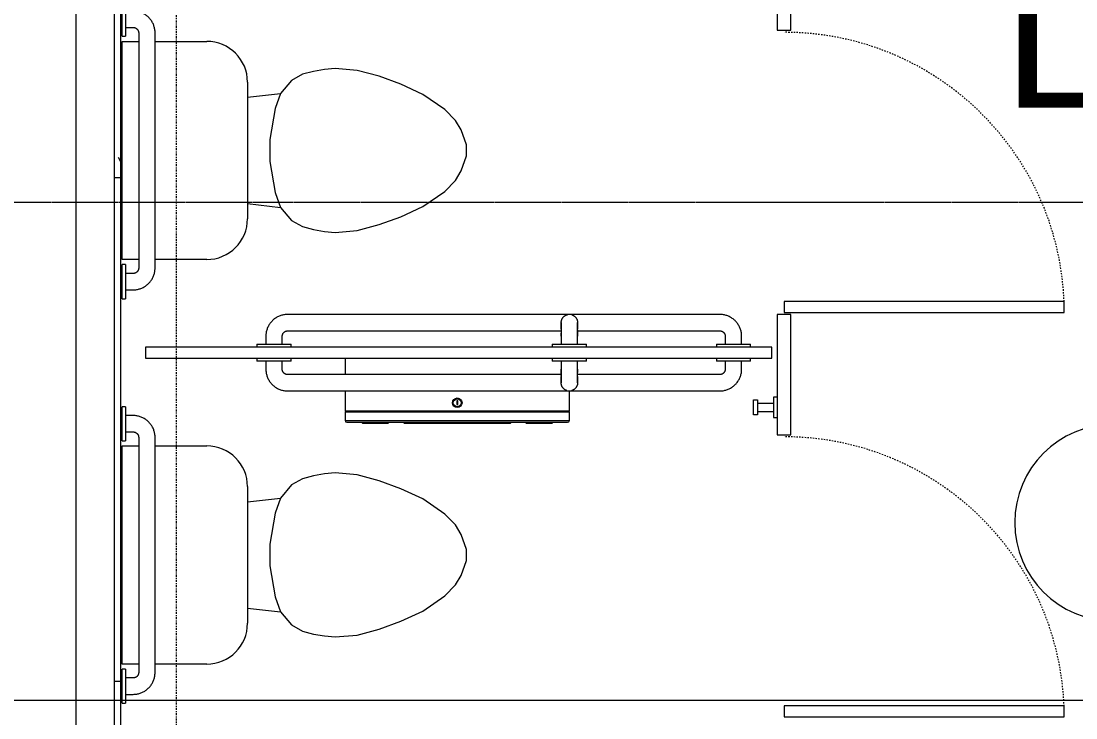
# Model space of a CAD drawing. Header units: inches. Extents: x 23906 to 26716, y -23130 to -20467.
# Drawn here: x 25512.9 to 25609.3, y -22590.2 to -22526.5 of the extents above; entities that cross this region are included whole.
import ezdxf

# ---------------------------------------------------------------- set-up
doc = ezdxf.new("R2010")
doc.units = ezdxf.units.IN
doc.header["$MEASUREMENT"] = 0
for name, pattern in [('Dash', [0.25, 0.125, -0.125]), ('Dash Dot 3_16_', [0.3125, 0.1875, -0.0625, 0, -0.0625]), ('Dash_2_', [0.25, 0.125, -0.125]), ('Grid Line 1_2_', [0.875, 0.5, -0.125, 0.125, -0.125])]:
    doc.linetypes.add(name, pattern=pattern)
for name, color, linetype, lineweight in [('A-ANNO-SYMB', 150, 'Continuous', 9), ('A-AREA-IDEN', 2, 'Continuous', 9), ('A-GENM', 13, 'Continuous', 20), ('A-WALL', 113, 'Continuous', 20), ('A-WALL-IDEN', 211, 'Continuous', 9), ('A-WALL-PATT', 111, 'Continuous', 50), ('G-ANNO-SYMB', 111, 'Continuous', 9), ('I-WALL', 2, 'Continuous', 20), ('P-SANR-FIXT', 6, 'Continuous', 20), ('Q-SPCQ', 91, 'Continuous', 20), ('Q-SPCQ-HDLN', 91, 'Dash_2_', 9), ('S-GRID', 1, 'Continuous', 9)]:
    doc.layers.add(name, color=color, linetype=linetype, lineweight=lineweight)
doc.styles.add('Century Gothic_B', font='GOTHICB.TTF', dxfattribs={"height": 8.616719})

# ---------------------------------------------------------------- blocks, each defined once
blk = doc.blocks.new('Toilet-Domestic-3D - Toilet-Domestic-3D-V17-Enlarged First Floor Plan _East_')
at = {"layer": 'P-SANR-FIXT', "color": 43, "lineweight": 13}
for p, q in [((-9.976, 19.476), (9.976, 19.476)), ((-9.976, 17.976), (-9.976, 19.476)), ((9.976, 19.476), (9.976, 17.975)), ((-9.976, 11.75), (-9.976, 16.476)), ((9.976, 16.477), (9.976, 11.75)), ((6.25, 8.024), (-6.25, 8.024)), ((-4.862, 8.024), (-5.209, 5)), ((4.862, 8.024), (5.209, 5)), ((-1, 6), (-3.836, 5.5)), ((1, 6), (-1, 6)), ((3.836, 5.5), (1, 6)), ((-5.209, 5), (-6.401, 4)), ((-3.836, 5.5), (-5.209, 5)), ((5.209, 5), (3.836, 5.5)), ((6.401, 4), (5.209, 5)), ((-6.401, 4), (-6.968, 3)), ((6.968, 3), (6.401, 4)), ((-6.968, 3), (-7.236, 2)), ((7.236, 2), (6.968, 3)), ((-7.236, 2), (-7.413, 0.996)), ((7.413, 0.996), (7.236, 2)), ((-7.413, 0.996), (-7.5, 0)), ((7.5, 0), (7.413, 0.996)), ((-7.5, 0), (-7.326, -1.992)), ((7.326, -1.992), (7.5, 0)), ((-7.326, -1.992), (-6.788, -4)), ((6.788, -4), (7.326, -1.992)), ((-6.788, -4), (-6.06, -6)), ((6.06, -6), (6.788, -4)), ((-6.06, -6), (-5.127, -8)), ((5.127, -8), (6.06, -6)), ((-5.127, -8), (-3.74, -10)), ((3.74, -10), (5.127, -8)), ((-3.74, -10), (-2.74, -11)), ((2.74, -11), (3.74, -10)), ((-2.74, -11), (-1.874, -11.5)), ((-1.874, -11.5), (-0.5, -12)), ((0.5, -12), (1.874, -11.5)), ((1.874, -11.5), (2.74, -11)), ((-0.5, -12), (0.5, -12))]:
    blk.add_line(p, q, dxfattribs=at)
for centre, start, end in [((-6.25, 11.75), 180, 270), ((6.25, 11.75), 270, 360)]:
    blk.add_arc(centre, 3.726, start, end, dxfattribs=at)
blk = doc.blocks.new('Partition-Floor_Braced-Bradley_Corp-St_Stl-ADA-N_Stalls - ADA _optional_ _ n Standard Stalls-320692-Enlarged First Floor Plan _East_')
at = {"layer": 'Q-SPCQ', "color": 43, "lineweight": 13}
for p, q in [((142.5, -0.875), (141.5, -0.875)), ((141.5, -0.875), (141.5, -58.125)), ((142.5, -58.125), (142.5, -0.875)), ((134.5, -58.625), (134.5, -59.875)), ((145.5, -58.625), (134.5, -58.625)), ((141.5, -58.125), (142.5, -58.125)), ((145.5, -59.875), (145.5, -58.625)), ((180, -58.625), (171.5, -58.625)), ((171.5, -58.625), (171.5, -59.875)), ((109.688, -59.25), (108.688, -59.25)), ((108.688, -59.25), (108.688, -84.874)), ((109.688, -84.874), (109.688, -59.25)), ((146.688, -59.25), (145.688, -59.25)), ((145.688, -59.25), (145.688, -84.874)), ((146.688, -84.874), (146.688, -59.25)), ((134.5, -59.875), (145.5, -59.875)), ((171.5, -59.875), (180, -59.875)), ((108.688, -84.874), (109.688, -84.874)), ((145.688, -84.874), (146.688, -84.874))]:
    blk.add_line(p, q, dxfattribs=at)
at = {"layer": 'Q-SPCQ-HDLN', "color": 43, "linetype": 'Dash', "lineweight": 13}
for centre in [(108.688, -59.25), (145.688, -59.25)]:
    blk.add_arc(centre, 25.624, 272.20423, 360, dxfattribs=at)
blk = doc.blocks.new('817_Grab_Bars - 8170-001420-V28-Enlarged First Floor Plan _East_')
at = {"layer": 'Q-SPCQ', "color": 43, "lineweight": 13}
for p, q in [((25534.453, -22557.303), (25534.453, -22557.584)), ((25536.015, -22557.584), (25534.453, -22557.584)), ((25535.265, -22557.584), (25535.265, -22558.303)), ((25537.578, -22557.584), (25536.015, -22557.584)), ((25536.765, -22558.303), (25536.765, -22557.584)), ((25537.578, -22557.584), (25537.578, -22557.303)), ((25576.453, -22557.303), (25576.453, -22557.584)), ((25578.015, -22557.584), (25576.453, -22557.584)), ((25577.265, -22557.584), (25577.265, -22558.303)), ((25579.578, -22557.584), (25578.015, -22557.584)), ((25578.765, -22558.303), (25578.765, -22557.584)), ((25579.578, -22557.584), (25579.578, -22557.303)), ((25562.27, -22558.803), (25537.265, -22558.803)), ((25576.765, -22558.803), (25563.764, -22558.803)), ((25537.265, -22560.303), (25576.765, -22560.303))]:
    blk.add_line(p, q, dxfattribs=at)
at = {"layer": 'Q-SPCQ', "color": 43, "lineweight": 13, "flags": 128}
for points in [[(25535.265, -22558.303), (25535.267, -22558.383), (25535.272, -22558.463), (25535.28, -22558.542), (25535.291, -22558.621), (25535.305, -22558.7), (25535.323, -22558.778), (25535.343, -22558.856), (25535.367, -22558.932), (25535.393, -22559.007), (25535.423, -22559.082), (25535.456, -22559.155), (25535.491, -22559.226), (25535.53, -22559.297), (25535.571, -22559.365), (25535.615, -22559.432), (25535.661, -22559.497), (25535.71, -22559.56), (25535.762, -22559.622), (25535.816, -22559.681), (25535.872, -22559.738), (25535.93, -22559.792), (25535.991, -22559.844), (25536.054, -22559.894), (25536.118, -22559.941), (25536.185, -22559.986), (25536.253, -22560.028), (25536.323, -22560.067), (25536.394, -22560.103), (25536.467, -22560.136), (25536.541, -22560.167), (25536.616, -22560.194), (25536.692, -22560.219), (25536.769, -22560.24), (25536.847, -22560.259), (25536.925, -22560.274), (25537.004, -22560.286), (25537.084, -22560.295), (25537.164, -22560.3), (25537.244, -22560.303), (25537.265, -22560.303)], [(25537.265, -22558.803), (25537.245, -22558.802), (25537.225, -22558.801), (25537.205, -22558.799), (25537.186, -22558.796), (25537.166, -22558.793), (25537.146, -22558.788), (25537.127, -22558.783), (25537.108, -22558.777), (25537.089, -22558.771), (25537.071, -22558.763), (25537.052, -22558.755), (25537.034, -22558.746), (25537.017, -22558.737), (25537, -22558.726), (25536.983, -22558.715), (25536.967, -22558.704), (25536.951, -22558.692), (25536.936, -22558.679), (25536.921, -22558.665), (25536.907, -22558.651), (25536.893, -22558.637), (25536.88, -22558.621), (25536.867, -22558.606), (25536.856, -22558.59), (25536.844, -22558.573), (25536.834, -22558.556), (25536.824, -22558.538), (25536.815, -22558.521), (25536.807, -22558.502), (25536.799, -22558.484), (25536.792, -22558.465), (25536.786, -22558.446), (25536.781, -22558.427), (25536.776, -22558.407), (25536.773, -22558.388), (25536.769, -22558.368), (25536.767, -22558.348), (25536.766, -22558.328), (25536.765, -22558.308), (25536.765, -22558.303)], [(25576.765, -22560.303), (25576.845, -22560.301), (25576.925, -22560.296), (25577.005, -22560.288), (25577.084, -22560.277), (25577.163, -22560.263), (25577.241, -22560.245), (25577.318, -22560.225), (25577.394, -22560.201), (25577.47, -22560.175), (25577.544, -22560.145), (25577.617, -22560.112), (25577.689, -22560.077), (25577.759, -22560.038), (25577.828, -22559.997), (25577.895, -22559.953), (25577.96, -22559.907), (25578.023, -22559.858), (25578.084, -22559.806), (25578.143, -22559.752), (25578.2, -22559.696), (25578.255, -22559.638), (25578.307, -22559.577), (25578.356, -22559.514), (25578.404, -22559.45), (25578.448, -22559.383), (25578.49, -22559.315), (25578.529, -22559.245), (25578.565, -22559.174), (25578.599, -22559.101), (25578.629, -22559.028), (25578.657, -22558.952), (25578.681, -22558.876), (25578.703, -22558.799), (25578.721, -22558.721), (25578.736, -22558.643), (25578.748, -22558.564), (25578.757, -22558.484), (25578.763, -22558.404), (25578.765, -22558.324), (25578.765, -22558.303)], [(25577.265, -22558.303), (25577.265, -22558.323), (25577.264, -22558.343), (25577.262, -22558.363), (25577.259, -22558.382), (25577.255, -22558.402), (25577.251, -22558.422), (25577.246, -22558.441), (25577.24, -22558.46), (25577.233, -22558.479), (25577.226, -22558.498), (25577.218, -22558.516), (25577.209, -22558.534), (25577.199, -22558.551), (25577.189, -22558.568), (25577.178, -22558.585), (25577.166, -22558.601), (25577.154, -22558.617), (25577.141, -22558.633), (25577.128, -22558.647), (25577.114, -22558.661), (25577.099, -22558.675), (25577.084, -22558.688), (25577.068, -22558.701), (25577.052, -22558.712), (25577.035, -22558.724), (25577.018, -22558.734), (25577.001, -22558.744), (25576.983, -22558.753), (25576.965, -22558.761), (25576.946, -22558.769), (25576.928, -22558.776), (25576.909, -22558.782), (25576.889, -22558.787), (25576.87, -22558.792), (25576.85, -22558.796), (25576.83, -22558.799), (25576.811, -22558.801), (25576.791, -22558.802), (25576.771, -22558.803), (25576.765, -22558.803)]]:
    blk.add_lwpolyline(points, dxfattribs=at)
blk = doc.blocks.new('817_Grab_Bars - 8170-001420-V29-Enlarged First Floor Plan _East_')
at = {"layer": 'Q-SPCQ', "color": 43, "lineweight": 13}
for p, q in [((25576.765, -22553.303), (25537.265, -22553.303)), ((25535.265, -22555.303), (25535.265, -22556.022)), ((25536.765, -22556.022), (25536.765, -22555.303)), ((25537.265, -22554.803), (25562.266, -22554.803)), ((25563.76, -22554.803), (25576.765, -22554.803)), ((25577.265, -22555.303), (25577.265, -22556.022)), ((25578.765, -22556.022), (25578.765, -22555.303)), ((25534.453, -22556.022), (25534.453, -22556.303)), ((25534.453, -22556.022), (25536.015, -22556.022)), ((25536.015, -22556.022), (25537.578, -22556.022)), ((25537.578, -22556.303), (25537.578, -22556.022)), ((25576.453, -22556.022), (25576.453, -22556.303)), ((25576.453, -22556.022), (25578.015, -22556.022)), ((25578.015, -22556.022), (25579.578, -22556.022)), ((25579.578, -22556.303), (25579.578, -22556.022))]:
    blk.add_line(p, q, dxfattribs=at)
at = {"layer": 'Q-SPCQ', "color": 43, "lineweight": 13, "flags": 128}
for points in [[(25537.265, -22553.303), (25537.185, -22553.304), (25537.105, -22553.309), (25537.026, -22553.317), (25536.947, -22553.328), (25536.868, -22553.343), (25536.79, -22553.36), (25536.713, -22553.381), (25536.636, -22553.404), (25536.561, -22553.431), (25536.486, -22553.461), (25536.413, -22553.493), (25536.342, -22553.529), (25536.271, -22553.567), (25536.203, -22553.608), (25536.136, -22553.652), (25536.071, -22553.699), (25536.008, -22553.748), (25535.946, -22553.799), (25535.887, -22553.853), (25535.831, -22553.909), (25535.776, -22553.968), (25535.724, -22554.029), (25535.674, -22554.091), (25535.627, -22554.156), (25535.582, -22554.222), (25535.54, -22554.29), (25535.501, -22554.36), (25535.465, -22554.431), (25535.432, -22554.504), (25535.401, -22554.578), (25535.374, -22554.653), (25535.349, -22554.729), (25535.328, -22554.806), (25535.309, -22554.884), (25535.294, -22554.963), (25535.282, -22555.042), (25535.273, -22555.121), (25535.268, -22555.201), (25535.265, -22555.281), (25535.265, -22555.303)], [(25578.765, -22555.303), (25578.764, -22555.223), (25578.759, -22555.143), (25578.751, -22555.063), (25578.74, -22554.984), (25578.725, -22554.905), (25578.708, -22554.827), (25578.687, -22554.75), (25578.664, -22554.674), (25578.637, -22554.598), (25578.607, -22554.524), (25578.575, -22554.451), (25578.539, -22554.379), (25578.501, -22554.309), (25578.46, -22554.24), (25578.416, -22554.174), (25578.369, -22554.108), (25578.32, -22554.045), (25578.269, -22553.984), (25578.215, -22553.925), (25578.159, -22553.868), (25578.1, -22553.814), (25578.04, -22553.761), (25577.977, -22553.712), (25577.912, -22553.664), (25577.846, -22553.62), (25577.778, -22553.578), (25577.708, -22553.539), (25577.637, -22553.503), (25577.564, -22553.469), (25577.49, -22553.439), (25577.415, -22553.411), (25577.339, -22553.387), (25577.262, -22553.365), (25577.184, -22553.347), (25577.105, -22553.332), (25577.026, -22553.32), (25576.947, -22553.311), (25576.867, -22553.305), (25576.787, -22553.303), (25576.765, -22553.303)], [(25536.765, -22555.303), (25536.766, -22555.283), (25536.767, -22555.263), (25536.769, -22555.243), (25536.772, -22555.223), (25536.775, -22555.203), (25536.78, -22555.184), (25536.785, -22555.165), (25536.791, -22555.146), (25536.797, -22555.127), (25536.805, -22555.108), (25536.813, -22555.09), (25536.822, -22555.072), (25536.831, -22555.054), (25536.842, -22555.037), (25536.853, -22555.02), (25536.864, -22555.004), (25536.876, -22554.988), (25536.889, -22554.973), (25536.903, -22554.958), (25536.917, -22554.944), (25536.931, -22554.93), (25536.947, -22554.917), (25536.962, -22554.905), (25536.978, -22554.893), (25536.995, -22554.882), (25537.012, -22554.872), (25537.03, -22554.862), (25537.047, -22554.853), (25537.066, -22554.844), (25537.084, -22554.837), (25537.103, -22554.83), (25537.122, -22554.824), (25537.141, -22554.818), (25537.161, -22554.814), (25537.18, -22554.81), (25537.2, -22554.807), (25537.22, -22554.805), (25537.24, -22554.803), (25537.26, -22554.803), (25537.265, -22554.803)], [(25576.765, -22554.803), (25576.785, -22554.803), (25576.805, -22554.804), (25576.825, -22554.806), (25576.845, -22554.809), (25576.865, -22554.813), (25576.884, -22554.817), (25576.903, -22554.822), (25576.923, -22554.828), (25576.941, -22554.835), (25576.96, -22554.842), (25576.978, -22554.85), (25576.996, -22554.859), (25577.014, -22554.869), (25577.031, -22554.879), (25577.048, -22554.89), (25577.064, -22554.902), (25577.08, -22554.914), (25577.095, -22554.927), (25577.11, -22554.94), (25577.124, -22554.954), (25577.138, -22554.969), (25577.151, -22554.984), (25577.163, -22555), (25577.175, -22555.016), (25577.186, -22555.033), (25577.196, -22555.05), (25577.206, -22555.067), (25577.215, -22555.085), (25577.224, -22555.103), (25577.231, -22555.122), (25577.238, -22555.14), (25577.244, -22555.159), (25577.25, -22555.179), (25577.254, -22555.198), (25577.258, -22555.218), (25577.261, -22555.238), (25577.263, -22555.257), (25577.265, -22555.277), (25577.265, -22555.297), (25577.265, -22555.303)]]:
    blk.add_lwpolyline(points, dxfattribs=at)
blk = doc.blocks.new('Dispenser-Toilet_Tissue-Frost_Products_LTD_-Jumbo-169 - Steel-Brushed-Stainless_Steel-V32-Enlarged First Floor Plan _East_')
at = {"layer": 'Q-SPCQ', "color": 43, "lineweight": 13}
for p, q in [((25542.517, -22557.303), (25542.517, -22558.806)), ((25542.517, -22560.303), (25542.517, -22562.143)), ((25563.014, -22562.143), (25563.014, -22560.303)), ((25552.724, -22561.205), (25552.724, -22561.542)), ((25552.805, -22561.205), (25552.724, -22561.205)), ((25552.805, -22561.542), (25552.805, -22561.205)), ((25563.014, -22562.143), (25542.517, -22562.143)), ((25542.574, -22562.234), (25542.517, -22562.234)), ((25542.517, -22562.234), (25542.517, -22563.003)), ((25562.954, -22562.234), (25542.573, -22562.234)), ((25542.574, -22562.203), (25562.954, -22562.203)), ((25542.574, -22562.203), (25542.574, -22562.234)), ((25552.724, -22561.542), (25552.805, -22561.542)), ((25562.954, -22562.234), (25562.954, -22562.203)), ((25563.014, -22562.234), (25562.954, -22562.234)), ((25563.014, -22563.003), (25563.014, -22562.234)), ((25542.517, -22563.003), (25563.014, -22563.003)), ((25542.674, -22563.163), (25544.026, -22563.163)), ((25544.026, -22563.163), (25561.502, -22563.163)), ((25544.187, -22563.263), (25546.358, -22563.263)), ((25546.519, -22563.163), (25547.826, -22563.163)), ((25548.011, -22563.263), (25557.517, -22563.263)), ((25557.701, -22563.163), (25559.008, -22563.163)), ((25559.17, -22563.263), (25561.34, -22563.263)), ((25561.502, -22563.163), (25562.854, -22563.163))]:
    blk.add_line(p, q, dxfattribs=at)
for radius in [0.438, 0.358]:
    blk.add_circle((25552.764, -22561.384), radius, dxfattribs=at)
for centre, radius, start, end in [((25542.577, -22562.143), 0.0601, 180, 267.31847), ((25562.954, -22562.143), 0.06, 270, 0), ((25542.677, -22563.003), 0.16, 180, 269.00189), ((25544.187, -22563.083), 0.18, 206.3878, 270), ((25545.74, -22563.147), 0.118, 187.64311, 259.1884), ((25545.738, -22563.112), 0.151, 272.67904, 340.36528), ((25545.769, -22563.083), 0.18, 270, 333.60843), ((25545.76, -22563.112), 0.151, 273.16673, 340.37261), ((25546.341, -22563.145), 0.119, 188.48049, 259.95986), ((25546.34, -22563.112), 0.151, 272.67904, 340.36593), ((25546.348, -22563.112), 0.151, 272.67904, 340.36593), ((25546.358, -22563.083), 0.18, 270, 333.6122), ((25548.011, -22563.043), 0.22, 213.05573, 270), ((25557.517, -22563.043), 0.22, 270, 326.94427), ((25559.17, -22563.083), 0.18, 206.3878, 270), ((25559.18, -22563.112), 0.151, 199.63407, 267.32096), ((25559.188, -22563.112), 0.151, 199.63407, 267.32096), ((25559.187, -22563.145), 0.119, 280.04014, 351.51951), ((25559.759, -22563.083), 0.18, 206.3878, 270), ((25559.767, -22563.112), 0.151, 199.63407, 266.83311), ((25559.79, -22563.112), 0.151, 199.63407, 267.32096), ((25559.788, -22563.147), 0.118, 280.8116, 352.35689), ((25561.34, -22563.083), 0.18, 270, 333.6122), ((25562.854, -22563.003), 0.16, 270, 0)]:
    blk.add_arc(centre, radius, start, end, dxfattribs=at)
blk = doc.blocks.new('817_Grab_Bars - 8170-001240-V36-Enlarged First Floor Plan _East_')
at = {"layer": 'Q-SPCQ', "color": 43, "lineweight": 13}
for p, q in [((25522.421, -22561.74), (25522.14, -22561.74)), ((25522.14, -22563.303), (25522.14, -22561.74)), ((25522.421, -22561.74), (25522.421, -22563.303)), ((25522.14, -22564.865), (25522.14, -22563.303)), ((25523.14, -22562.553), (25522.421, -22562.553)), ((25522.421, -22563.303), (25522.421, -22564.865)), ((25522.421, -22564.053), (25523.14, -22564.053)), ((25522.14, -22564.865), (25522.421, -22564.865)), ((25523.64, -22564.553), (25523.64, -22586.053)), ((25525.14, -22586.053), (25525.14, -22564.553)), ((25522.421, -22585.74), (25522.14, -22585.74)), ((25522.14, -22587.303), (25522.14, -22585.74)), ((25522.421, -22585.74), (25522.421, -22587.303)), ((25522.14, -22588.865), (25522.14, -22587.303)), ((25523.14, -22586.553), (25522.421, -22586.553)), ((25522.421, -22587.303), (25522.421, -22588.865)), ((25522.421, -22588.053), (25523.14, -22588.053)), ((25522.14, -22588.865), (25522.421, -22588.865))]:
    blk.add_line(p, q, dxfattribs=at)
at = {"layer": 'Q-SPCQ', "color": 43, "lineweight": 13, "flags": 128}
for points in [[(25525.14, -22564.553), (25525.139, -22564.473), (25525.134, -22564.393), (25525.126, -22564.313), (25525.115, -22564.234), (25525.1, -22564.155), (25525.083, -22564.077), (25525.062, -22564), (25525.039, -22563.924), (25525.012, -22563.848), (25524.982, -22563.774), (25524.95, -22563.701), (25524.914, -22563.629), (25524.876, -22563.559), (25524.835, -22563.49), (25524.791, -22563.424), (25524.744, -22563.358), (25524.695, -22563.295), (25524.644, -22563.234), (25524.59, -22563.175), (25524.534, -22563.118), (25524.475, -22563.064), (25524.415, -22563.011), (25524.352, -22562.962), (25524.287, -22562.914), (25524.221, -22562.87), (25524.153, -22562.828), (25524.083, -22562.789), (25524.012, -22562.753), (25523.939, -22562.719), (25523.865, -22562.689), (25523.79, -22562.661), (25523.714, -22562.637), (25523.637, -22562.615), (25523.559, -22562.597), (25523.48, -22562.582), (25523.401, -22562.57), (25523.322, -22562.561), (25523.242, -22562.555), (25523.162, -22562.553), (25523.14, -22562.553)], [(25523.14, -22564.053), (25523.16, -22564.053), (25523.18, -22564.054), (25523.2, -22564.056), (25523.22, -22564.059), (25523.24, -22564.063), (25523.259, -22564.067), (25523.278, -22564.072), (25523.298, -22564.078), (25523.316, -22564.085), (25523.335, -22564.092), (25523.353, -22564.1), (25523.371, -22564.109), (25523.389, -22564.119), (25523.406, -22564.129), (25523.423, -22564.14), (25523.439, -22564.152), (25523.455, -22564.164), (25523.47, -22564.177), (25523.485, -22564.19), (25523.499, -22564.204), (25523.513, -22564.219), (25523.526, -22564.234), (25523.538, -22564.25), (25523.55, -22564.266), (25523.561, -22564.283), (25523.571, -22564.3), (25523.581, -22564.317), (25523.59, -22564.335), (25523.599, -22564.353), (25523.606, -22564.372), (25523.613, -22564.39), (25523.619, -22564.409), (25523.625, -22564.429), (25523.629, -22564.448), (25523.633, -22564.468), (25523.636, -22564.488), (25523.638, -22564.507), (25523.64, -22564.527), (25523.64, -22564.547), (25523.64, -22564.553)], [(25523.14, -22588.053), (25523.22, -22588.051), (25523.3, -22588.046), (25523.38, -22588.038), (25523.459, -22588.027), (25523.538, -22588.013), (25523.616, -22587.995), (25523.693, -22587.975), (25523.769, -22587.951), (25523.845, -22587.925), (25523.919, -22587.895), (25523.992, -22587.862), (25524.064, -22587.827), (25524.134, -22587.788), (25524.203, -22587.747), (25524.27, -22587.703), (25524.335, -22587.657), (25524.398, -22587.608), (25524.459, -22587.556), (25524.518, -22587.502), (25524.575, -22587.446), (25524.63, -22587.388), (25524.682, -22587.327), (25524.731, -22587.264), (25524.779, -22587.2), (25524.823, -22587.133), (25524.865, -22587.065), (25524.904, -22586.995), (25524.94, -22586.924), (25524.974, -22586.851), (25525.004, -22586.778), (25525.032, -22586.702), (25525.056, -22586.626), (25525.078, -22586.549), (25525.096, -22586.471), (25525.111, -22586.393), (25525.123, -22586.314), (25525.132, -22586.234), (25525.138, -22586.154), (25525.14, -22586.074), (25525.14, -22586.053)], [(25523.64, -22586.053), (25523.64, -22586.073), (25523.639, -22586.093), (25523.637, -22586.113), (25523.634, -22586.132), (25523.63, -22586.152), (25523.626, -22586.172), (25523.621, -22586.191), (25523.615, -22586.21), (25523.608, -22586.229), (25523.601, -22586.248), (25523.593, -22586.266), (25523.584, -22586.284), (25523.574, -22586.301), (25523.564, -22586.318), (25523.553, -22586.335), (25523.541, -22586.351), (25523.529, -22586.367), (25523.516, -22586.383), (25523.503, -22586.397), (25523.489, -22586.411), (25523.474, -22586.425), (25523.459, -22586.438), (25523.443, -22586.451), (25523.427, -22586.462), (25523.41, -22586.474), (25523.393, -22586.484), (25523.376, -22586.494), (25523.358, -22586.503), (25523.34, -22586.511), (25523.321, -22586.519), (25523.303, -22586.526), (25523.284, -22586.532), (25523.264, -22586.537), (25523.245, -22586.542), (25523.225, -22586.546), (25523.205, -22586.549), (25523.186, -22586.551), (25523.166, -22586.552), (25523.146, -22586.553), (25523.14, -22586.553)]]:
    blk.add_lwpolyline(points, dxfattribs=at)
blk = doc.blocks.new('817_Grab_Bars - 8170-001180-V37-Enlarged First Floor Plan _East_')
at = {"layer": 'Q-SPCQ', "color": 43, "lineweight": 13}
for p, q in [((25468.203, -22631.303), (25468.203, -22631.584)), ((25471.328, -22631.584), (25468.203, -22631.584)), ((25469.015, -22631.584), (25469.015, -22632.303)), ((25470.515, -22632.303), (25470.515, -22631.584)), ((25471.328, -22631.584), (25471.328, -22631.303))]:
    blk.add_line(p, q, dxfattribs=at)
at = {"layer": 'Q-SPCQ', "color": 43, "lineweight": 13, "flags": 128}
for points in [[(25469.015, -22632.303), (25469.015, -22632.353), (25469.015, -22632.403), (25469.015, -22632.452), (25469.015, -22632.502), (25469.015, -22632.551), (25469.015, -22632.6), (25469.015, -22632.648), (25469.015, -22632.696), (25469.015, -22632.743), (25469.015, -22632.79), (25469.015, -22632.835), (25469.015, -22632.88), (25469.015, -22632.924), (25469.015, -22632.967), (25469.015, -22633.009), (25469.015, -22633.049), (25469.015, -22633.089), (25469.015, -22633.127), (25469.015, -22633.164), (25469.015, -22633.2), (25469.015, -22633.234), (25469.015, -22633.266), (25469.015, -22633.297), (25469.015, -22633.327), (25469.015, -22633.355), (25469.015, -22633.381), (25469.015, -22633.405), (25469.015, -22633.428), (25469.015, -22633.449), (25469.015, -22633.468), (25469.015, -22633.485), (25469.015, -22633.5), (25469.015, -22633.514), (25469.015, -22633.525), (25469.015, -22633.535), (25469.015, -22633.542), (25469.015, -22633.548), (25469.015, -22633.551), (25469.015, -22633.553)], [(25469.015, -22632.892), (25469.015, -22632.847), (25469.015, -22632.802), (25469.015, -22632.756), (25469.015, -22632.709), (25469.015, -22632.661), (25469.015, -22632.613), (25469.015, -22632.564), (25469.015, -22632.515), (25469.015, -22632.466), (25469.015, -22632.416), (25469.015, -22632.366), (25469.015, -22632.316)], [(25470.515, -22633.553), (25470.515, -22633.552), (25470.515, -22633.549), (25470.515, -22633.544), (25470.515, -22633.537), (25470.515, -22633.528), (25470.515, -22633.517), (25470.515, -22633.504), (25470.515, -22633.489), (25470.515, -22633.473), (25470.515, -22633.454), (25470.515, -22633.434), (25470.515, -22633.412), (25470.515, -22633.388), (25470.515, -22633.362), (25470.515, -22633.334), (25470.515, -22633.305), (25470.515, -22633.275), (25470.515, -22633.243), (25470.515, -22633.209), (25470.515, -22633.174), (25470.515, -22633.137), (25470.515, -22633.099), (25470.515, -22633.06), (25470.515, -22633.02), (25470.515, -22632.978), (25470.515, -22632.936), (25470.515, -22632.892), (25470.515, -22632.847), (25470.515, -22632.802), (25470.515, -22632.756), (25470.515, -22632.709), (25470.515, -22632.661), (25470.515, -22632.613), (25470.515, -22632.564), (25470.515, -22632.515), (25470.515, -22632.466), (25470.515, -22632.416), (25470.515, -22632.366), (25470.515, -22632.316), (25470.515, -22632.303)], [(25470.515, -22632.303), (25470.515, -22632.353), (25470.515, -22632.403), (25470.515, -22632.452), (25470.515, -22632.502), (25470.515, -22632.551), (25470.515, -22632.6)], [(25469.015, -22633.553), (25469.015, -22633.552), (25469.015, -22633.549), (25469.015, -22633.544), (25469.015, -22633.537), (25469.015, -22633.528), (25469.015, -22633.517), (25469.015, -22633.504), (25469.015, -22633.489), (25469.015, -22633.473), (25469.015, -22633.454), (25469.015, -22633.434), (25469.015, -22633.412), (25469.015, -22633.388), (25469.015, -22633.362), (25469.015, -22633.334), (25469.015, -22633.305), (25469.015, -22633.275), (25469.015, -22633.243), (25469.015, -22633.209), (25469.015, -22633.174), (25469.015, -22633.137), (25469.015, -22633.099), (25469.015, -22633.06), (25469.015, -22633.02), (25469.015, -22632.978)], [(25469.529, -22634.265), (25469.501, -22634.255), (25469.473, -22634.244), (25469.446, -22634.231), (25469.419, -22634.218), (25469.393, -22634.204), (25469.367, -22634.188), (25469.342, -22634.172), (25469.317, -22634.154), (25469.294, -22634.136), (25469.271, -22634.117), (25469.249, -22634.096), (25469.227, -22634.075), (25469.207, -22634.053), (25469.187, -22634.031), (25469.169, -22634.007), (25469.151, -22633.983), (25469.134, -22633.958), (25469.118, -22633.932), (25469.104, -22633.906), (25469.09, -22633.88), (25469.078, -22633.852), (25469.066, -22633.825), (25469.056, -22633.796), (25469.047, -22633.768), (25469.039, -22633.739), (25469.032, -22633.71), (25469.026, -22633.68), (25469.022, -22633.651), (25469.018, -22633.621), (25469.016, -22633.591), (25469.015, -22633.561), (25469.015, -22633.553)], [(25470.515, -22633.553), (25470.515, -22633.583), (25470.513, -22633.613), (25470.51, -22633.643), (25470.506, -22633.672), (25470.5, -22633.702), (25470.494, -22633.731), (25470.486, -22633.76), (25470.477, -22633.789), (25470.467, -22633.817), (25470.456, -22633.845), (25470.444, -22633.872), (25470.43, -22633.899), (25470.416, -22633.925), (25470.401, -22633.951), (25470.384, -22633.976), (25470.367, -22634.001), (25470.348, -22634.024), (25470.329, -22634.047), (25470.309, -22634.07), (25470.288, -22634.091), (25470.266, -22634.111), (25470.243, -22634.131), (25470.22, -22634.15), (25470.195, -22634.167), (25470.17, -22634.184), (25470.145, -22634.2), (25470.119, -22634.214), (25470.092, -22634.228), (25470.065, -22634.24), (25470.037, -22634.252), (25470.009, -22634.262), (25469.98, -22634.271), (25469.951, -22634.279)], [(25470.515, -22632.967), (25470.515, -22633.009), (25470.515, -22633.049), (25470.515, -22633.089), (25470.515, -22633.127), (25470.515, -22633.164), (25470.515, -22633.2), (25470.515, -22633.234), (25470.515, -22633.266), (25470.515, -22633.297), (25470.515, -22633.327), (25470.515, -22633.355), (25470.515, -22633.381), (25470.515, -22633.405), (25470.515, -22633.428), (25470.515, -22633.449), (25470.515, -22633.468), (25470.515, -22633.485), (25470.515, -22633.5), (25470.515, -22633.514), (25470.515, -22633.525), (25470.515, -22633.535), (25470.515, -22633.542), (25470.515, -22633.548), (25470.515, -22633.551), (25470.515, -22633.553)]]:
    blk.add_lwpolyline(points, dxfattribs=at)
blk = doc.blocks.new('Robe_hook_5552 - Coat_hook_5552-V40-Enlarged First Floor Plan _East_')
at = {"layer": 'A-GENM', "color": 43, "lineweight": 13}
for p, q in [((-0.937, 0), (-0.937, -0.35)), ((-0.937, -0.35), (0.938, -0.35)), ((-0.375, -1.813), (-0.375, -0.35)), ((0.375, -1.813), (0.375, -0.35)), ((0.938, -0.35), (0.938, 0)), ((-0.688, -2.163), (-0.688, -1.813)), ((-0.688, -1.813), (0.688, -1.813)), ((0.688, -1.813), (0.688, -2.163)), ((0.688, -2.163), (-0.688, -2.163))]:
    blk.add_line(p, q, dxfattribs=at)
blk = doc.blocks.new('Locker Rooms and Restrooms_rvt-1-Enlarged First Floor Plan _East_')
at = {"layer": 'A-WALL-PATT', "lineweight": 9}
h = blk.add_hatch(dxfattribs=at)
h.set_pattern_fill('FP_8', color=8, style=0, pattern_type=2)
h.set_pattern_definition([(0, (0, 0), (30.72, 7.68), [1.267, -21.773, 1.267, -21.773, -122.88]), (0, (0, 0), (30.72, 7.68), [-46.08, 1.267, -44.813, 1.267, -21.773, -53.76]), (0, (0, 0), (30.72, 7.68), [-115.2, 1.267, -14.093, 1.267, -37.133]), (120, (11.52, 3.84), (-22.0110751, 22.7643004), [1.267, -21.773, 1.267, -21.773, -122.88]), (120, (11.52, 3.84), (-22.0110751, 22.7643004), [-46.08, 1.267, -44.813, 1.267, -21.773, -53.76]), (120, (11.52, 3.84), (-22.0110751, 22.7643004), [-115.2, 1.267, -14.093, 1.267, -37.133]), (240, (15.36, 19.2), (-8.7089249, -30.4443004), [1.267, -21.773, 1.267, -21.773, -122.88]), (240, (15.36, 19.2), (-8.7089249, -30.4443004), [-46.08, 1.267, -44.813, 1.267, -21.773, -53.76]), (240, (15.36, 19.2), (-8.7089249, -30.4443004), [-115.2, 1.267, -14.093, 1.267, -37.133])])
h.paths.add_polyline_path([(25522.015, -22691.303), (25522.015, -22435.178), (25521.39, -22435.178), (25521.4, -22691.303)], flags=0)
at = {"layer": 'A-WALL', "color": 7}
blk.add_line((25521.39, -22435.178), (25521.39, -22691.303), dxfattribs=at)
at = {"layer": 'I-WALL', "color": 7}
for p, q in [((25517.89, -22435.178), (25517.89, -22695.428)), ((25522.015, -22691.303), (25522.015, -22435.178))]:
    blk.add_line(p, q, dxfattribs=at)
at = {"color": 43, "lineweight": 13}
for name, p, rotation in [('Partition-Floor_Braced-Bradley_Corp-St_Stl-ADA-N_Stalls - ADA _optional_ _ n Standard Stalls-320692-Enlarged First Floor Plan _East_', (25523.39, -22698.803), 90.00000000000044), ('Toilet-Domestic-3D - Toilet-Domestic-3D-V17-Enlarged First Floor Plan _East_', (25541.616, -22538.303), 89.99999999999991), ('817_Grab_Bars - 8170-001180-V37-Enlarged First Floor Plan _East_', (51032.78, -45187.606), 180), ('Robe_hook_5552 - Coat_hook_5552-V40-Enlarged First Floor Plan _East_', (25582.016, -22561.803), 269.9999999999997), ('Toilet-Domestic-3D - Toilet-Domestic-3D-V17-Enlarged First Floor Plan _East_', (25541.616, -22575.303), 89.99999999999991)]:
    blk.add_blockref(name, p, dxfattribs=dict(at, rotation=rotation))
for name, p in [('817_Grab_Bars - 8170-001240-V36-Enlarged First Floor Plan _East_', (0, 37)), ('817_Grab_Bars - 8170-001420-V29-Enlarged First Floor Plan _East_', (0, 0)), ('817_Grab_Bars - 8170-001420-V28-Enlarged First Floor Plan _East_', (0, 0)), ('Dispenser-Toilet_Tissue-Frost_Products_LTD_-Jumbo-169 - Steel-Brushed-Stainless_Steel-V32-Enlarged First Floor Plan _East_', (0, 0)), ('817_Grab_Bars - 8170-001180-V37-Enlarged First Floor Plan _East_', (93.25, 74)), ('817_Grab_Bars - 8170-001240-V36-Enlarged First Floor Plan _East_', (0, 0))]:
    blk.add_blockref(name, p, dxfattribs=at)
blk = doc.blocks.new('Wall Tag - 1_4_-1369832-Enlarged First Floor Plan _East_')
at = {"layer": 'A-WALL-IDEN', "color": 153}
for p, q in [((-0.0822, 0.0968), (0.1053, 0.0968)), ((0.1053, 0.0968), (-0.0822, 0.0968)), ((-0.0822, -0.0907), (0.1053, -0.0907)), ((-0.0822, -0.0907), (0.1053, -0.0907))]:
    blk.add_line(p, q, dxfattribs=at)
for centre, start, end in [((-0.0822, 0.0031), 90, 270), ((-0.0822, 0.0031), 90, 270), ((0.1053, 0.0031), 270, 90), ((0.1053, 0.0031), 270, 90)]:
    blk.add_arc(centre, 0.0937, start, end, dxfattribs=at)

msp = doc.modelspace()

# ---------------------------------------------------------------- linework, layer by layer
at = {"layer": 'A-ANNO-SYMB', "linetype": 'Dash Dot 3_16_'}
msp.add_line((25527.0838, -22689.4142), (25527.0838, -22342.9494), dxfattribs=at)
at = {"layer": 'G-ANNO-SYMB'}
msp.add_line((26309.8879, -22588.6303), (23915.4295, -22588.6303), dxfattribs=at)
at = {"layer": 'S-GRID', "linetype": 'Grid Line 1_2_'}
for p, q in [((26427.3416, -22543.0528), (24012.5184, -22543.0528)), ((26535.9342, -22543.0528), (24110.3815, -22543.0528))]:
    msp.add_line(p, q, dxfattribs=at)

# ---------------------------------------------------------------- block references
at = {"lineweight": 5}
msp.add_blockref('Locker Rooms and Restrooms_rvt-1-Enlarged First Floor Plan _East_', (0, 0), dxfattribs=at)
at = {"layer": 'A-WALL-IDEN', "color": 153, "xscale": 95.99999999999994, "yscale": 95.99999999999994, "zscale": 95.99999999999994}
msp.add_blockref('Wall Tag - 1_4_-1369832-Enlarged First Floor Plan _East_', (25620.6126, -22572.6439), dxfattribs=at)

# ---------------------------------------------------------------- texts
at = {"layer": 'A-AREA-IDEN', "insert": (25627.6462, -22511.6357), "char_height": 8.61672, "width": 66.636, "attachment_point": 2, "line_spacing_factor": 0.984796, "style": 'Century Gothic_B'}
msp.add_mtext("WOMEN'S\\PLOCKER", dxfattribs=at)

doc.saveas('drawing.dxf')
